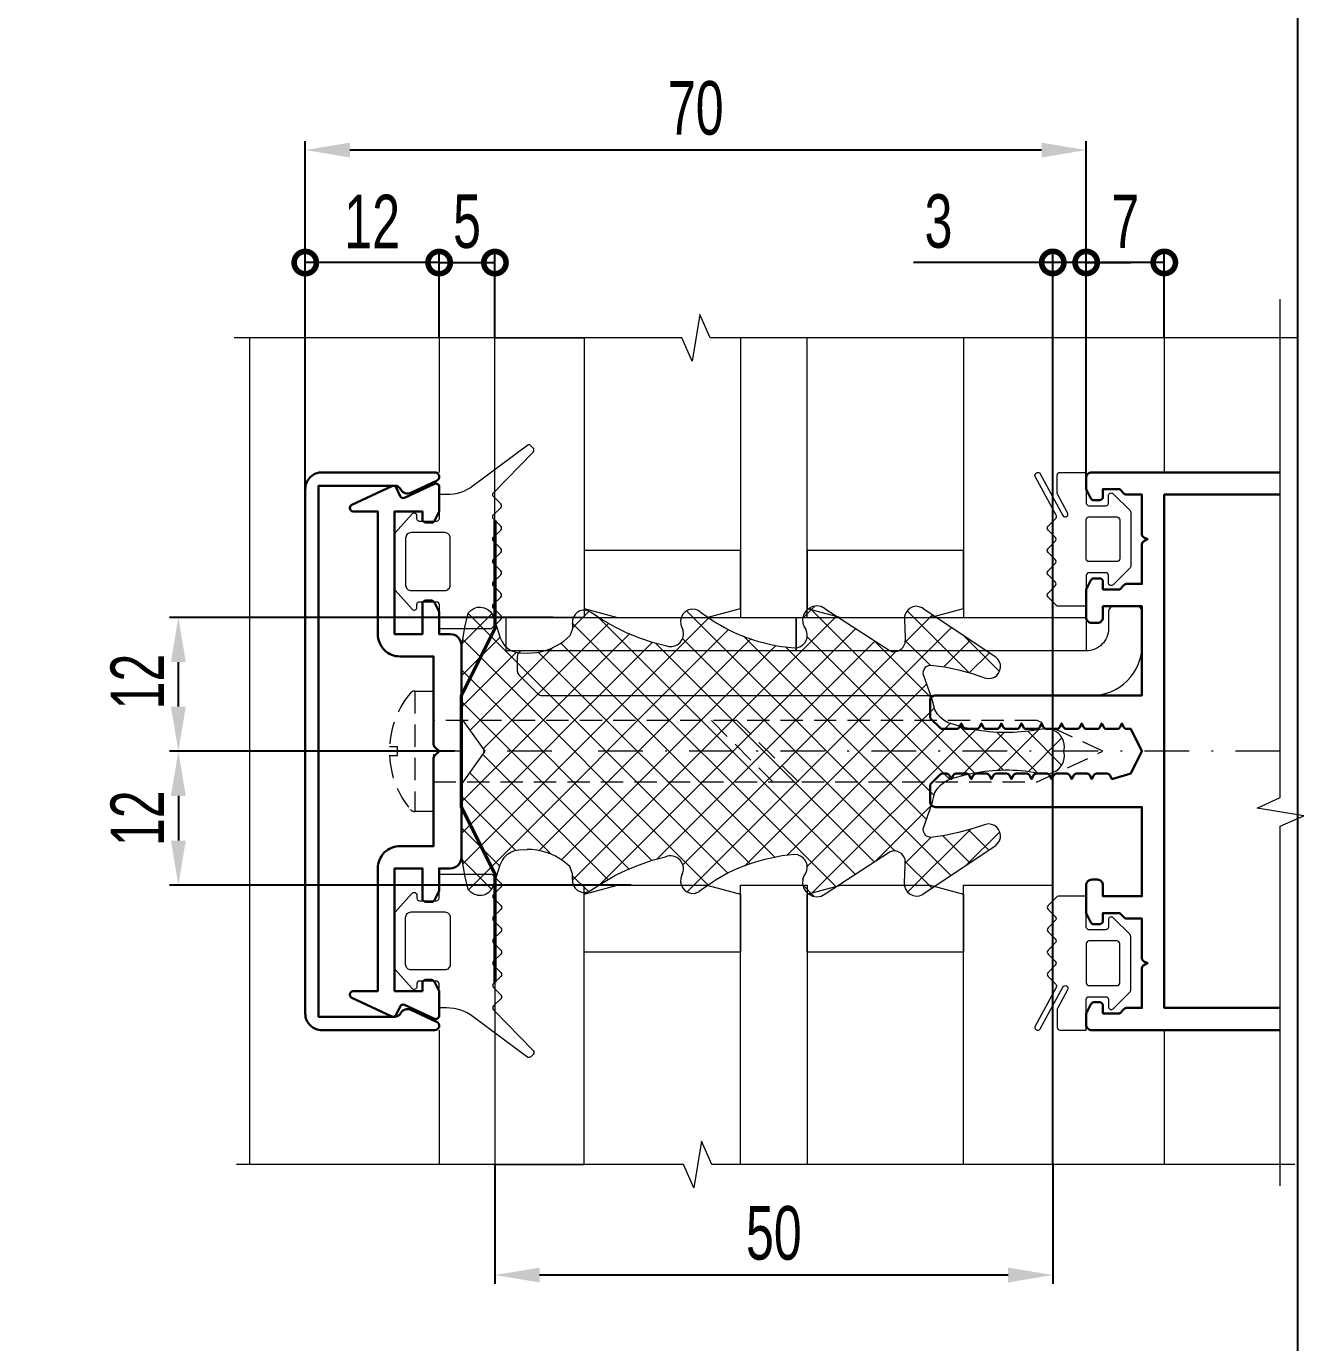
# Model space of a CAD drawing. Extents: x -37 to 8820, y -336 to 478.
# Drawn here: x 3688.8 to 3760.3, y 133.8 to 207.6 of the extents above; entities that cross this region are included whole.
import ezdxf

# ---------------------------------------------------------------- set-up
doc = ezdxf.new("R2010")
doc.units = 0
doc.header["$LTSCALE"] = 5
doc.linetypes.add('DASHDOT', pattern=[1, 0.5, -0.25, 0, -0.25])
doc.linetypes.add('HIDDEN', pattern=[0.375, 0.25, -0.125])
doc.layers.get('0').update_dxf_attribs({"linetype": 'CONTINUOUS', "lineweight": 30})
doc.layers.get('DEFPOINTS').update_dxf_attribs({"linetype": 'CONTINUOUS'})
for name, color, linetype, lineweight in [('1', 6, 'DASHDOT', 13), ('2', 3, 'HIDDEN', 13), ('Dimentions', 5, 'CONTINUOUS', 15), ('Glass', 5, 'CONTINUOUS', 20), ('Ал подклад', 7, 'CONTINUOUS', 20), ('Герлен', 7, 'CONTINUOUS', 60), ('Зигзаг', 1, 'CONTINUOUS', 15), ('Конструкции', 252, 'CONTINUOUS', 20), ('Подкладки', 1, 'CONTINUOUS', 20), ('Уплотнители', 1, 'CONTINUOUS', 20), ('Штриховка', 1, 'CONTINUOUS', 5)]:
    doc.layers.add(name, color=color, linetype=linetype, lineweight=lineweight)
doc.layers.add('Скрытые', color=14, linetype='CONTINUOUS', plot=False)
doc.styles.add('3', font='RUSS.SHX', dxfattribs={"width": 0.7, "height": 3})
doc.dimstyles.new('MX1_6', dxfattribs={"dimtxt": 3, "dimasz": 2.5, "dimexe": 0.5, "dimexo": 0, "dimgap": 0.8, "dimtad": 1, "dimlfac": 1.6, "dimdsep": 46, "dimtxsty": '3', "dimcen": 0, "dimclrd": 256, "dimclre": 256, "dimclrt": 256, "dimaunit": 1, "dimadec": 0, "dimazin": 0, "dimtfac": 1, "dimtmove": 0, "dimatfit": 1, "dimfxl": 1, "dimtvp": 1, "dimtolj": 1, "dimtzin": 0, "dimarcsym": 0})

# ---------------------------------------------------------------- blocks, each defined once
blk = doc.blocks.new('*D1417')
at = {"layer": 'DEFPOINTS', "color": 0, "linetype": 'Continuous', "transparency": 16777216}
for p in [(3697.289, 174.452), (3718.279, 174.452), (3712.758, 166.952)]:
    blk.add_point(p, dxfattribs=at)
at = {"layer": 'Dimentions', "linetype": 'Continuous', "lineweight": -2, "transparency": 16777216}
for p, q in [((3718.279, 174.452), (3696.789, 174.452)), ((3697.289, 169.452), (3697.289, 171.952)), ((3712.758, 166.952), (3696.789, 166.952))]:
    blk.add_line(p, q, dxfattribs=at)
at = {"layer": 'Dimentions', "linetype": 'Continuous', "transparency": 16777216}
for points in [[(3696.873, 171.952), (3697.706, 171.952), (3697.289, 174.452)], [(3696.873, 169.452), (3697.706, 169.452), (3697.289, 166.952)]]:
    blk.add_solid(points, dxfattribs=at)
at = {"layer": 'Dimentions', "linetype": 'Continuous', "transparency": 16777216, "insert": (3694.989, 170.858), "char_height": 3, "attachment_point": 5, "rotation": 90, "style": '3'}
blk.add_mtext('\\A1;12', dxfattribs=at)
blk = doc.blocks.new('*D1418')
at = {"layer": 'DEFPOINTS', "color": 0, "linetype": 'Continuous', "transparency": 16777216}
for p in [(3712.758, 166.952), (3697.289, 159.452), (3722.654, 159.452)]:
    blk.add_point(p, dxfattribs=at)
at = {"layer": 'Dimentions', "linetype": 'Continuous', "lineweight": -2, "transparency": 16777216}
for p, q in [((3712.758, 166.952), (3696.789, 166.952)), ((3697.289, 164.452), (3697.289, 161.952)), ((3722.654, 159.452), (3696.789, 159.452))]:
    blk.add_line(p, q, dxfattribs=at)
at = {"layer": 'Dimentions', "linetype": 'Continuous', "transparency": 16777216}
for points in [[(3696.873, 164.452), (3697.706, 164.452), (3697.289, 166.952)], [(3696.873, 161.952), (3697.706, 161.952), (3697.289, 159.452)]]:
    blk.add_solid(points, dxfattribs=at)
at = {"layer": 'Dimentions', "linetype": 'Continuous', "transparency": 16777216, "insert": (3694.989, 163.202), "char_height": 3, "attachment_point": 5, "rotation": 90, "style": '3'}
blk.add_mtext('\\A1;12', dxfattribs=at)
blk = doc.blocks.new('_DotSmall')
at = {"color": 0, "linetype": 'ByBlock', "const_width": 0.5}
blk.add_lwpolyline([(-0.0625, 0, 1), (0.0625, 0, 1)], format="xyb", close=True, dxfattribs=at)
blk = doc.blocks.new('*D1424')
at = {"layer": 'DEFPOINTS', "color": 0, "linetype": 'Continuous', "transparency": 16777216}
for p in [(3715.024, 194.326), (3711.899, 190.107), (3715.024, 190.107)]:
    blk.add_point(p, dxfattribs=at)
at = {"layer": 'Dimentions', "linetype": 'Continuous', "lineweight": -2, "transparency": 16777216}
for p, q in [((3711.899, 190.107), (3711.899, 194.826)), ((3715.024, 190.107), (3715.024, 194.826)), ((3711.899, 194.326), (3715.024, 194.326))]:
    blk.add_line(p, q, dxfattribs=at)
at = {"layer": 'Dimentions', "linetype": 'Continuous', "lineweight": -2, "transparency": 16777216, "xscale": 2.5, "yscale": 2.5, "zscale": 2.5, "rotation": 180}
blk.add_blockref('_DotSmall', (3711.899, 194.326), dxfattribs=at)
at = {"layer": 'Dimentions', "linetype": 'Continuous', "lineweight": -2, "transparency": 16777216, "xscale": 2.5, "yscale": 2.5, "zscale": 2.5}
blk.add_blockref('_DotSmall', (3715.024, 194.326), dxfattribs=at)
at = {"layer": 'Dimentions', "linetype": 'Continuous', "transparency": 16777216, "insert": (3713.461, 196.626), "char_height": 3, "attachment_point": 5, "style": '3'}
blk.add_mtext('\\A1;5', dxfattribs=at)
blk = doc.blocks.new('*D1425')
at = {"layer": 'DEFPOINTS', "color": 0, "linetype": 'Continuous', "transparency": 16777216}
for p in [(3715.024, 143.797), (3746.274, 143.797), (3715.024, 137.611)]:
    blk.add_point(p, dxfattribs=at)
at = {"layer": 'Dimentions', "linetype": 'Continuous', "lineweight": -2, "transparency": 16777216}
for p, q in [((3715.024, 143.797), (3715.024, 137.111)), ((3746.274, 143.797), (3746.274, 137.111)), ((3743.774, 137.611), (3717.524, 137.611))]:
    blk.add_line(p, q, dxfattribs=at)
at = {"layer": 'Dimentions', "linetype": 'Continuous', "transparency": 16777216}
for points in [[(3717.524, 138.028), (3717.524, 137.195), (3715.024, 137.611)], [(3743.774, 138.028), (3743.774, 137.195), (3746.274, 137.611)]]:
    blk.add_solid(points, dxfattribs=at)
at = {"layer": 'Dimentions', "linetype": 'Continuous', "transparency": 16777216, "insert": (3730.649, 139.954), "char_height": 3, "attachment_point": 5, "style": '3'}
blk.add_mtext('\\A1;50', dxfattribs=at)
blk = doc.blocks.new('*D1426')
at = {"layer": 'DEFPOINTS', "color": 0, "linetype": 'Continuous', "transparency": 16777216}
for p in [(3746.274, 194.335), (3748.149, 182.264), (3746.274, 143.797)]:
    blk.add_point(p, dxfattribs=at)
at = {"layer": 'Dimentions', "linetype": 'Continuous', "lineweight": -2, "transparency": 16777216}
for p, q in [((3746.274, 143.797), (3746.274, 194.835)), ((3748.149, 182.264), (3748.149, 194.835)), ((3746.274, 194.335), (3738.474, 194.335)), ((3748.149, 194.335), (3746.274, 194.335)), ((3748.149, 194.335), (3750.649, 194.335))]:
    blk.add_line(p, q, dxfattribs=at)
at = {"layer": 'Dimentions', "linetype": 'Continuous', "lineweight": -2, "transparency": 16777216, "xscale": 2.5, "yscale": 2.5, "zscale": 2.5}
blk.add_blockref('_DotSmall', (3746.274, 194.335), dxfattribs=at)
at = {"layer": 'Dimentions', "linetype": 'Continuous', "lineweight": -2, "transparency": 16777216, "xscale": 2.5, "yscale": 2.5, "zscale": 2.5, "rotation": 180}
blk.add_blockref('_DotSmall', (3748.149, 194.335), dxfattribs=at)
at = {"layer": 'Dimentions', "linetype": 'Continuous', "transparency": 16777216, "insert": (3739.874, 196.635), "char_height": 3, "attachment_point": 5, "style": '3'}
blk.add_mtext('\\A1;3', dxfattribs=at)
blk = doc.blocks.new('*D1427')
at = {"layer": 'DEFPOINTS', "color": 0, "linetype": 'Continuous', "transparency": 16777216}
for p in [(3704.399, 200.63), (3748.149, 190.107), (3704.399, 179.888)]:
    blk.add_point(p, dxfattribs=at)
at = {"layer": 'Dimentions', "linetype": 'Continuous', "lineweight": -2, "transparency": 16777216}
for p, q in [((3704.399, 179.888), (3704.399, 201.13)), ((3745.649, 200.63), (3706.899, 200.63)), ((3748.149, 190.107), (3748.149, 201.13))]:
    blk.add_line(p, q, dxfattribs=at)
at = {"layer": 'Dimentions', "linetype": 'Continuous', "transparency": 16777216}
for points in [[(3706.899, 201.047), (3706.899, 200.214), (3704.399, 200.63)], [(3745.649, 201.047), (3745.649, 200.214), (3748.149, 200.63)]]:
    blk.add_solid(points, dxfattribs=at)
at = {"layer": 'Dimentions', "linetype": 'Continuous', "transparency": 16777216, "insert": (3726.274, 202.973), "char_height": 3, "attachment_point": 5, "style": '3'}
blk.add_mtext('\\A1;70', dxfattribs=at)
blk = doc.blocks.new('*D1428')
at = {"layer": 'DEFPOINTS', "color": 0, "linetype": 'Continuous', "transparency": 16777216}
for p in [(3704.399, 194.326), (3711.899, 190.107), (3704.399, 179.888)]:
    blk.add_point(p, dxfattribs=at)
at = {"layer": 'Dimentions', "linetype": 'Continuous', "lineweight": -2, "transparency": 16777216}
for p, q in [((3704.399, 179.888), (3704.399, 194.826)), ((3711.899, 190.107), (3711.899, 194.826)), ((3711.899, 194.326), (3704.399, 194.326))]:
    blk.add_line(p, q, dxfattribs=at)
at = {"layer": 'Dimentions', "linetype": 'Continuous', "lineweight": -2, "transparency": 16777216, "xscale": 2.5, "yscale": 2.5, "zscale": 2.5, "rotation": 180}
blk.add_blockref('_DotSmall', (3704.399, 194.326), dxfattribs=at)
at = {"layer": 'Dimentions', "linetype": 'Continuous', "lineweight": -2, "transparency": 16777216, "xscale": 2.5, "yscale": 2.5, "zscale": 2.5}
blk.add_blockref('_DotSmall', (3711.899, 194.326), dxfattribs=at)
at = {"layer": 'Dimentions', "linetype": 'Continuous', "transparency": 16777216, "insert": (3708.149, 196.626), "char_height": 3, "attachment_point": 5, "style": '3'}
blk.add_mtext('\\A1;12', dxfattribs=at)
blk = doc.blocks.new('*D1429')
at = {"layer": 'DEFPOINTS', "color": 0, "linetype": 'Continuous', "transparency": 16777216}
for p in [(3748.149, 194.335), (3748.149, 190.565), (3752.524, 190.107)]:
    blk.add_point(p, dxfattribs=at)
at = {"layer": 'Dimentions', "linetype": 'Continuous', "lineweight": -2, "transparency": 16777216}
for p, q in [((3748.149, 190.565), (3748.149, 194.835)), ((3752.524, 190.107), (3752.524, 194.835)), ((3752.524, 194.335), (3748.149, 194.335))]:
    blk.add_line(p, q, dxfattribs=at)
at = {"layer": 'Dimentions', "linetype": 'Continuous', "lineweight": -2, "transparency": 16777216, "xscale": 2.5, "yscale": 2.5, "zscale": 2.5, "rotation": 180}
blk.add_blockref('_DotSmall', (3748.149, 194.335), dxfattribs=at)
at = {"layer": 'Dimentions', "linetype": 'Continuous', "lineweight": -2, "transparency": 16777216, "xscale": 2.5, "yscale": 2.5, "zscale": 2.5}
blk.add_blockref('_DotSmall', (3752.524, 194.335), dxfattribs=at)
at = {"layer": 'Dimentions', "linetype": 'Continuous', "transparency": 16777216, "insert": (3750.336, 196.635), "char_height": 3, "attachment_point": 5, "style": '3'}
blk.add_mtext('\\A1;7', dxfattribs=at)
blk = doc.blocks.new('8')
at = {"layer": 'Уплотнители'}
for points in [[(4.564, -0.453), (4.374, -0.399), (4.197, -0.29), (4.061, -0.14), (3.871, 0.649), (3.735, 1.451), (3.68, 2.268), (3.68, 5.737), (5, 7.6), (3.68, 9.464), (3.68, 12.933), (3.735, 13.749), (3.871, 14.552), (4.061, 15.341), (4.197, 15.49), (4.374, 15.599), (4.564, 15.667), (4.768, 15.667), (4.959, 15.626), (5.149, 15.545), (5.299, 15.409), (5.421, 15.245), (5.653, 14.606), (5.857, 13.953), (5.952, 13.735), (6.088, 13.531), (6.251, 13.368), (6.455, 13.246), (6.673, 13.164), (6.904, 13.123), (7.353, 13.096)], [(24.058, 15.585), (27.69, 13.218), (27.853, 13.178)], [(33.73, 12.756), (33.621, 12.878), (29.663, 15.504)], [(5.421, 15.245), (5.421, 15.232)], [(9.91, 14.756), (9.91, 14.769), (9.91, 14.688), (9.897, 14.47), (9.829, 14.252), (9.747, 14.062), (9.407, 13.776)], [(10.822, 15.449), (10.972, 15.368), (11.611, 14.946), (12.264, 14.565), (12.944, 14.239), (13.651, 13.953), (14.372, 13.708), (15.107, 13.518), (15.297, 13.463)], [(16.998, 15.463), (17.134, 15.354), (17.719, 14.946)], [(22.806, 14.769), (22.874, 14.579), (22.97, 14.429)], [(28.506, 15.164), (28.493, 14.973), (28.533, 13.953), (28.547, 13.79)], [(28.493, 14.973), (28.493, 14.96)], [(9.91, 14.688), (9.91, 14.674)], [(15.964, 14.701), (16.032, 14.538), (16.1, 14.347)], [(5.857, 13.953), (5.857, 13.939)], [(21.637, 13.463), (22.344, 13.395), (22.521, 13.409)], [(28.533, 13.953), (28.533, 13.939)], [(27.69, 13.218), (27.69, 13.205)], [(37.457, 7.369), (37.43, 7.6), (37.457, 7.831)], [(37.43, 7.6), (37.43, 7.587)], [(30.207, 5.288), (30.207, 5.274)], [(29.894, 4.267), (29.894, 4.254)], [(3.68, 3.084), (3.68, 3.07)], [(29.554, 3.261), (29.554, 3.247)], [(29.663, -0.303), (33.621, 2.322), (33.73, 2.445)], [(5.421, -0.045), (5.653, 0.594), (5.857, 1.247), (5.952, 1.465), (6.088, 1.669), (6.251, 1.832), (6.455, 1.955), (6.673, 2.036), (6.904, 2.077), (7.353, 2.104)], [(10.822, -0.249), (10.972, -0.154), (11.611, 0.254), (12.264, 0.635), (12.944, 0.962), (13.651, 1.247), (14.372, 1.492), (15.107, 1.683)], [(22.521, 1.792), (22.344, 1.819), (21.637, 1.737)], [(24.058, -0.385), (27.69, 1.982), (27.853, 2.023)], [(9.91, 0.418), (9.91, 0.431), (9.91, 0.513), (9.897, 0.73), (9.829, 0.948), (9.747, 1.139), (9.407, 1.424)], [(22.806, 0.431), (22.874, 0.622), (22.97, 0.771)], [(28.506, 0.037), (28.493, 0.227), (28.533, 1.247), (28.547, 1.424)], [(28.533, 1.247), (28.533, 1.234)], [(9.91, 0.513), (9.91, 0.499)], [(16.032, 0.662), (16.032, 0.676), (15.964, 0.499)], [(17.719, 0.254), (17.134, -0.154), (16.998, -0.263)], [(28.493, 0.227), (28.493, 0.214)]]:
    blk.add_lwpolyline(points, dxfattribs=at)
for points in [[(36.668, 8.838), (36.437, 8.865), (36.206, 8.838), (35.485, 8.729, -0.091156), (31.894, 8.92), (31.2, 9.11), (30.955, 9.192), (30.724, 9.328), (30.52, 9.491), (30.343, 9.682), (30.207, 9.913), (30.071, 10.43), (29.894, 10.933), (29.554, 11.94), (29.567, 12.089), (29.622, 12.225), (29.703, 12.334), (29.839, 12.402), (29.975, 12.429), (30.751, 12.321), (31.526, 12.157), (32.288, 11.953), (33.036, 11.695), (33.199, 11.668), (33.376, 11.695)], [(33.376, 3.506), (33.199, 3.533), (33.036, 3.506), (32.288, 3.247), (31.526, 3.043), (30.751, 2.88), (29.975, 2.771), (29.839, 2.798), (29.703, 2.866), (29.622, 2.989), (29.567, 3.111), (29.554, 3.261), (29.894, 4.267), (30.071, 4.771), (30.207, 5.288), (30.343, 5.519), (30.52, 5.709), (30.724, 5.873), (30.955, 6.009), (31.2, 6.09), (31.894, 6.281, -0.091156), (35.485, 6.471), (36.206, 6.362), (36.437, 6.335), (36.668, 6.362)]]:
    blk.add_lwpolyline(points, format="xyb", dxfattribs=at)
blk.add_arc((15.392, 1.016), 0.725, 331.99667, 113.16431, dxfattribs=at)
for points in [[(10.822, 15.449), (10.369, 15.667), (9.833, 15.267), (9.91, 14.769)], [(16.998, 15.463), (16.427, 15.767), (15.857, 15.321), (15.964, 14.701)], [(24.058, 15.585), (23.459, 16.04), (22.64, 15.46), (22.806, 14.769)], [(29.663, 15.504), (29.248, 15.908), (28.628, 15.716), (28.506, 15.164)], [(17.719, 14.946), (18.983, 14.136), (20.16, 13.714), (21.637, 13.463)], [(15.297, 13.463), (15.764, 13.391), (16.248, 13.874), (16.1, 14.347)], [(22.521, 13.409), (22.967, 13.534), (23.185, 14.019), (22.97, 14.429)], [(7.353, 13.096), (8.067, 13.091), (8.843, 13.335), (9.407, 13.776)], [(27.853, 13.178), (28.197, 13.147), (28.548, 13.438), (28.547, 13.79)], [(33.376, 11.695), (33.831, 11.794), (34.061, 12.406), (33.73, 12.756)], [(37.457, 7.831), (37.473, 8.291), (37.108, 8.76), (36.668, 8.838)], [(36.668, 6.362), (37.144, 6.495), (37.453, 6.867), (37.457, 7.369)], [(33.73, 2.445), (34.061, 2.795), (33.831, 3.407), (33.376, 3.506)], [(9.407, 1.424), (8.843, 1.865), (8.067, 2.11), (7.353, 2.104)], [(21.637, 1.737), (20.247, 1.506), (18.893, 1.044), (17.719, 0.254)], [(22.97, 0.771), (23.178, 1.188), (22.985, 1.656), (22.521, 1.792)], [(28.547, 1.424), (28.539, 1.77), (28.192, 2.053), (27.853, 2.023)], [(9.91, 0.431), (9.838, -0.072), (10.367, -0.465), (10.822, -0.249)], [(15.964, 0.499), (15.857, -0.121), (16.427, -0.566), (16.998, -0.263)], [(22.806, 0.431), (22.64, -0.26), (23.459, -0.84), (24.058, -0.385)], [(28.506, 0.037), (28.599, -0.505), (29.286, -0.692), (29.663, -0.303)], [(4.564, -0.453), (4.927, -0.512), (5.235, -0.363), (5.421, -0.045)]]:
    blk.add_open_spline(points, degree=3, dxfattribs=at)

msp = doc.modelspace()

# ---------------------------------------------------------------- hatches: boundary and pattern name
at = {"layer": 'Штриховка', "lineweight": 5}
h = msp.add_hatch(dxfattribs=at)
h.set_pattern_fill('NET', color=256, scale=10, angle=45, style=0)
h.set_pattern_definition([(45, (-3381.6212, 2335.9753), (-0.88388348, 0.88388348), []), (135, (-3381.6212, 2335.9753), (-0.88388348, -0.88388348), [])])
h.paths.add_polyline_path([(3716.2638, 172.494), (3716.1414, 172.5157), (3715.9237, 172.5973), (3715.7197, 172.7197), (3715.5564, 172.8829), (3715.4204, 173.087), (3715.3252, 173.3047), (3715.1211, 173.9576), (3714.8899, 174.597), (3714.7674, 174.7602), (3714.6178, 174.8962), (3714.4274, 174.9779), (3714.2369, 175.0187), (3714.0329, 175.0187), (3713.8424, 174.9507), (3713.6656, 174.8418), (3713.5295, 174.6922), (3713.3391, 173.9032), (3713.2031, 173.1006), (3713.1486, 172.2844), (3713.1486, 168.8155), (3714.4682, 166.9519), (3716.2638, 166.9519)])
edge = h.paths.add_edge_path()
edge.add_line((3722.4125, 173.5903), (3721.7324, 173.9168))
edge.add_line((3721.7324, 173.9168), (3721.0794, 174.2977))
edge.add_line((3721.0794, 174.2977), (3720.4401, 174.7194))
edge.add_line((3720.4401, 174.7194), (3720.2904, 174.801))
edge.add_spline(control_points=[(3720.2904, 174.801), (3719.8377, 175.0191), (3719.3019, 174.619), (3719.379, 174.1209)], knot_values=[0, 0, 0, 0, 1, 1, 1, 1], degree=3, periodic=0)
edge.add_line((3719.379, 174.1209), (3719.379, 174.1073))
edge.add_line((3719.379, 174.1073), (3719.379, 174.0392))
edge.add_line((3719.379, 174.0392), (3719.3654, 173.8216))
edge.add_line((3719.3654, 173.8216), (3719.2974, 173.6039))
edge.add_line((3719.2974, 173.6039), (3719.2158, 173.4135))
edge.add_line((3719.2158, 173.4135), (3718.8757, 173.1278))
edge.add_spline(control_points=[(3718.8757, 173.1278), (3718.3116, 172.6868), (3717.5355, 172.4422), (3716.8216, 172.4476)], knot_values=[0, 0, 0, 0, 1, 1, 1, 1], degree=3, periodic=0)
edge.add_line((3716.8216, 172.4476), (3716.3726, 172.4748))
edge.add_line((3716.3726, 172.4748), (3716.2638, 172.494))
edge.add_line((3716.2638, 172.494), (3716.2638, 166.9519))
edge.add_line((3716.2638, 166.9519), (3722.4125, 166.9519))
edge.add_line((3722.4125, 166.9519), (3722.4125, 173.5903))
edge = h.paths.add_edge_path()
edge.add_line((3739.3624, 170.2847), (3739.0223, 171.2913))
edge.add_line((3739.0223, 171.2913), (3739.0359, 171.441))
edge.add_line((3739.0359, 171.441), (3739.0903, 171.577))
edge.add_line((3739.0903, 171.577), (3739.1719, 171.6858))
edge.add_line((3739.1719, 171.6858), (3739.308, 171.7539))
edge.add_line((3739.308, 171.7539), (3739.444, 171.7811))
edge.add_line((3739.444, 171.7811), (3740.2194, 171.6722))
edge.add_line((3740.2194, 171.6722), (3740.9948, 171.509))
edge.add_line((3740.9948, 171.509), (3741.7566, 171.305))
edge.add_line((3741.7566, 171.305), (3742.5047, 171.0465))
edge.add_line((3742.5047, 171.0465), (3742.668, 171.0193))
edge.add_line((3742.668, 171.0193), (3742.8448, 171.0465))
edge.add_spline(control_points=[(3742.8448, 171.0465), (3743.2996, 171.1456), (3743.5291, 171.7575), (3743.1985, 172.1076)], knot_values=[0, 0, 0, 0, 1, 1, 1, 1], degree=3, periodic=0)
edge.add_line((3743.1985, 172.1076), (3743.0897, 172.23))
edge.add_line((3743.0897, 172.23), (3739.1311, 174.8554))
edge.add_spline(control_points=[(3739.1311, 174.8554), (3738.7162, 175.2592), (3738.0961, 175.0676), (3737.9748, 174.5154)], knot_values=[0, 0, 0, 0, 1, 1, 1, 1], degree=3, periodic=0)
edge.add_line((3737.9748, 174.5154), (3737.9612, 174.3249))
edge.add_line((3737.9612, 174.3249), (3738.002, 173.3047))
edge.add_line((3738.002, 173.3047), (3738.0156, 173.1414))
edge.add_spline(control_points=[(3738.0156, 173.1414), (3738.017, 172.7893), (3737.6653, 172.4991), (3737.3219, 172.5293)], knot_values=[0, 0, 0, 0, 1, 1, 1, 1], degree=3, periodic=0)
edge.add_line((3737.3417, 172.5243), (3737.1586, 172.5701))
edge.add_line((3737.1586, 172.5701), (3733.5265, 174.9371))
edge.add_spline(control_points=[(3733.5265, 174.9371), (3732.9275, 175.3916), (3732.1088, 174.8119), (3732.275, 174.1209)], knot_values=[0, 0, 0, 0, 1, 1, 1, 1], degree=3, periodic=0)
edge.add_line((3732.275, 174.1209), (3732.343, 173.9304))
edge.add_line((3732.343, 173.9304), (3732.4382, 173.7808))
edge.add_spline(control_points=[(3732.4382, 173.7808), (3732.6534, 173.3704), (3732.4357, 172.8857), (3731.9893, 172.7605)], knot_values=[0, 0, 0, 0, 1, 1, 1, 1], degree=3, periodic=0)
edge.add_line((3731.9893, 172.7605), (3731.8125, 172.7469))
edge.add_line((3731.8125, 172.7469), (3731.1051, 172.8149))
edge.add_spline(control_points=[(3731.1051, 172.8149), (3729.6289, 173.0657), (3728.4515, 173.4872), (3727.1873, 174.2977)], knot_values=[0, 0, 0, 0, 1, 1, 1, 1], degree=3, periodic=0)
edge.add_line((3727.1873, 174.2977), (3726.6024, 174.7058))
edge.add_line((3726.6024, 174.7058), (3726.4664, 174.8146))
edge.add_spline(control_points=[(3726.4664, 174.8146), (3725.8952, 175.1184), (3725.3257, 174.6727), (3725.4325, 174.0528)], knot_values=[0, 0, 0, 0, 1, 1, 1, 1], degree=3, periodic=0)
edge.add_line((3725.4325, 174.0528), (3725.5005, 173.8896))
edge.add_line((3725.5005, 173.8896), (3725.5685, 173.6991))
edge.add_spline(control_points=[(3725.5685, 173.6991), (3725.7166, 173.226), (3725.233, 172.7426), (3724.7659, 172.8149)], knot_values=[0, 0, 0, 0, 1, 1, 1, 1], degree=3, periodic=0)
edge.add_line((3724.7804, 172.8108), (3724.5755, 172.8693))
edge.add_line((3724.5755, 172.8693), (3723.8409, 173.0598))
edge.add_line((3723.8409, 173.0598), (3723.1199, 173.3047))
edge.add_line((3723.1199, 173.3047), (3722.4125, 173.5903))
edge.add_line((3722.4125, 173.5903), (3722.4125, 160.3134))
edge.add_line((3722.4125, 160.3134), (3723.1199, 160.5991))
edge.add_line((3723.1199, 160.5991), (3723.8409, 160.8439))
edge.add_line((3723.8409, 160.8439), (3724.5755, 161.0344))
edge.add_arc((3724.8606, 160.368), 0.7248, -28.003331, 113.164313, ccw=False)
edge.add_line((3725.5005, 160.0277), (3725.4325, 159.8509))
edge.add_spline(control_points=[(3725.4325, 159.8509), (3725.3257, 159.231), (3725.8952, 158.7853), (3726.4664, 159.0891)], knot_values=[0, 0, 0, 0, 1, 1, 1, 1], degree=3, periodic=0)
edge.add_line((3726.4664, 159.0891), (3726.6024, 159.1979))
edge.add_line((3726.6024, 159.1979), (3727.1873, 159.606))
edge.add_spline(control_points=[(3727.1873, 159.606), (3728.3618, 160.3959), (3729.716, 160.8573), (3731.1051, 161.0888)], knot_values=[0, 0, 0, 0, 1, 1, 1, 1], degree=3, periodic=0)
edge.add_line((3731.1051, 161.0888), (3731.8125, 161.1704))
edge.add_line((3731.8125, 161.1704), (3731.9893, 161.1432))
edge.add_spline(control_points=[(3731.9893, 161.1432), (3732.4537, 161.0074), (3732.6468, 160.5401), (3732.4382, 160.123)], knot_values=[0, 0, 0, 0, 1, 1, 1, 1], degree=3, periodic=0)
edge.add_line((3732.4382, 160.123), (3732.343, 159.9733))
edge.add_line((3732.343, 159.9733), (3732.275, 159.7829))
edge.add_spline(control_points=[(3732.275, 159.7829), (3732.1088, 159.0918), (3732.9275, 158.5121), (3733.5265, 158.9667)], knot_values=[0, 0, 0, 0, 1, 1, 1, 1], degree=3, periodic=0)
edge.add_line((3733.5265, 158.9667), (3737.1586, 161.3337))
edge.add_line((3737.1586, 161.3337), (3737.3219, 161.3745))
edge.add_spline(control_points=[(3737.3219, 161.3745), (3737.661, 161.4042), (3738.0075, 161.1221), (3738.0156, 160.7759)], knot_values=[0, 0, 0, 0, 1, 1, 1, 1], degree=3, periodic=0)
edge.add_line((3738.0156, 160.7759), (3738.002, 160.5991))
edge.add_line((3738.002, 160.5991), (3737.9612, 159.5788))
edge.add_line((3737.9612, 159.5788), (3737.9748, 159.3884))
edge.add_spline(control_points=[(3737.9748, 159.3884), (3738.0678, 158.847), (3738.7543, 158.6599), (3739.1311, 159.0483)], knot_values=[0, 0, 0, 0, 1, 1, 1, 1], degree=3, periodic=0)
edge.add_line((3739.1311, 159.0483), (3743.0897, 161.6738))
edge.add_line((3743.0897, 161.6738), (3743.1985, 161.7962))
edge.add_spline(control_points=[(3743.1985, 161.7962), (3743.5291, 162.1462), (3743.2996, 162.7582), (3742.8448, 162.8573)], knot_values=[0, 0, 0, 0, 1, 1, 1, 1], degree=3, periodic=0)
edge.add_line((3742.8448, 162.8573), (3742.668, 162.8845))
edge.add_line((3742.668, 162.8845), (3742.5047, 162.8573))
edge.add_line((3742.5047, 162.8573), (3741.7566, 162.5988))
edge.add_line((3741.7566, 162.5988), (3740.9948, 162.3947))
edge.add_line((3740.9948, 162.3947), (3740.2194, 162.2315))
edge.add_line((3740.2194, 162.2315), (3739.444, 162.1227))
edge.add_line((3739.444, 162.1227), (3739.308, 162.1499))
edge.add_line((3739.308, 162.1499), (3739.1719, 162.2179))
edge.add_line((3739.1719, 162.2179), (3739.0903, 162.3403))
edge.add_line((3739.0903, 162.3403), (3739.0359, 162.4628))
edge.add_line((3739.0359, 162.4628), (3739.0223, 162.6124))
edge.add_line((3739.0223, 162.6124), (3739.3624, 163.619))
edge.add_line((3739.3624, 163.619), (3739.5392, 164.1224))
edge.add_line((3739.5392, 164.1224), (3739.6752, 164.6393))
edge.add_line((3739.6752, 164.6393), (3739.8113, 164.8706))
edge.add_line((3739.8113, 164.8706), (3739.9881, 165.061))
edge.add_line((3739.9881, 165.061), (3740.1922, 165.2242))
edge.add_line((3740.1922, 165.2242), (3740.4234, 165.3603))
edge.add_line((3740.4234, 165.3603), (3740.6683, 165.4419))
edge.add_line((3740.6683, 165.4419), (3741.3621, 165.6323))
edge.add_arc((3743.6757, 155.9601), 9.9451, 82.618691, 103.452448, ccw=False)
edge.add_line((3744.9534, 165.8228), (3745.6743, 165.714))
edge.add_line((3745.6743, 165.714), (3745.9056, 165.6868))
edge.add_line((3745.9056, 165.6868), (3746.1369, 165.714))
edge.add_spline(control_points=[(3746.1369, 165.714), (3746.6121, 165.8464), (3746.9213, 166.2191), (3746.9258, 166.7206)], knot_values=[0, 0, 0, 0, 1, 1, 1, 1], degree=3, periodic=0)
edge.add_line((3746.9258, 166.7206), (3746.8986, 166.9519))
edge.add_line((3746.8986, 166.9519), (3746.9258, 167.1831))
edge.add_spline(control_points=[(3746.9258, 167.1831), (3746.9417, 167.6422), (3746.5769, 168.1113), (3746.1369, 168.1898)], knot_values=[0, 0, 0, 0, 1, 1, 1, 1], degree=3, periodic=0)
edge.add_line((3746.1369, 168.1898), (3745.9056, 168.217))
edge.add_line((3745.9056, 168.217), (3745.6743, 168.1898))
edge.add_line((3745.6743, 168.1898), (3744.9534, 168.081))
edge.add_arc((3743.6757, 177.9437), 9.9451, 256.547552, 277.381309, ccw=False)
edge.add_line((3741.3621, 168.2714), (3740.6683, 168.4618))
edge.add_line((3740.6683, 168.4618), (3740.4234, 168.5435))
edge.add_line((3740.4234, 168.5435), (3740.1922, 168.6795))
edge.add_line((3740.1922, 168.6795), (3739.9881, 168.8427))
edge.add_line((3739.9881, 168.8427), (3739.8113, 169.0332))
edge.add_line((3739.8113, 169.0332), (3739.6752, 169.2644))
edge.add_line((3739.6752, 169.2644), (3739.5392, 169.7814))
edge.add_line((3739.5392, 169.7814), (3739.3624, 170.2847))
edge = h.paths.add_edge_path()
edge.add_line((3722.4125, 166.9519), (3716.2638, 166.9519))
edge.add_line((3716.2638, 166.9519), (3716.2638, 161.4097))
edge.add_line((3716.2638, 161.4097), (3716.3726, 161.4289))
edge.add_line((3716.3726, 161.4289), (3716.8216, 161.4561))
edge.add_spline(control_points=[(3716.8216, 161.4561), (3717.5355, 161.4615), (3718.3118, 161.2169), (3718.8757, 160.7759)], knot_values=[0, 0, 0, 0, 1, 1, 1, 1], degree=3, periodic=0)
edge.add_line((3718.8757, 160.7759), (3719.2158, 160.4903))
edge.add_line((3719.2158, 160.4903), (3719.2974, 160.2998))
edge.add_line((3719.2974, 160.2998), (3719.3654, 160.0822))
edge.add_line((3719.3654, 160.0822), (3719.379, 159.8645))
edge.add_line((3719.379, 159.8645), (3719.379, 159.8509))
edge.add_line((3719.379, 159.8509), (3719.379, 159.7829))
edge.add_spline(control_points=[(3719.379, 159.7829), (3719.3062, 159.2793), (3719.8358, 158.8866), (3720.2904, 159.1027)], knot_values=[0, 0, 0, 0, 1, 1, 1, 1], degree=3, periodic=0)
edge.add_line((3720.2904, 159.1027), (3720.4401, 159.1979))
edge.add_line((3720.4401, 159.1979), (3721.0794, 159.606))
edge.add_line((3721.0794, 159.606), (3721.7324, 159.9869))
edge.add_line((3721.7324, 159.9869), (3722.4125, 160.3134))
edge.add_line((3722.4125, 160.3134), (3722.4125, 166.9519))
edge = h.paths.add_edge_path()
edge.add_line((3716.2638, 166.9519), (3714.4682, 166.9519))
edge.add_line((3714.4682, 166.9519), (3713.1486, 165.0882))
edge.add_line((3713.1486, 165.0882), (3713.1486, 165.0746))
edge.add_line((3713.1486, 165.0746), (3713.1486, 161.6193))
edge.add_line((3713.1486, 161.6193), (3713.2031, 160.8031))
edge.add_line((3713.2031, 160.8031), (3713.3391, 160.0005))
edge.add_line((3713.3391, 160.0005), (3713.5295, 159.2115))
edge.add_line((3713.5295, 159.2115), (3713.6656, 159.0619))
edge.add_line((3713.6656, 159.0619), (3713.8424, 158.9531))
edge.add_line((3713.8424, 158.9531), (3714.0329, 158.8987))
edge.add_spline(control_points=[(3714.0329, 158.8987), (3714.3956, 158.8393), (3714.7035, 158.9884), (3714.8899, 159.3068)], knot_values=[0, 0, 0, 0, 1, 1, 1, 1], degree=3, periodic=0)
edge.add_line((3714.8899, 159.3068), (3715.1211, 159.9461))
edge.add_line((3715.1211, 159.9461), (3715.3252, 160.5991))
edge.add_line((3715.3252, 160.5991), (3715.4204, 160.8167))
edge.add_line((3715.4204, 160.8167), (3715.5564, 161.0208))
edge.add_line((3715.5564, 161.0208), (3715.7197, 161.184))
edge.add_line((3715.7197, 161.184), (3715.9237, 161.3065))
edge.add_line((3715.9237, 161.3065), (3716.1414, 161.3881))
edge.add_line((3716.1414, 161.3881), (3716.2638, 161.4097))
edge.add_line((3716.2638, 161.4097), (3716.2638, 166.9519))

# ---------------------------------------------------------------- linework, layer by layer
for points in [[(3704.3986, 152.2644), (3704.3986, 181.6394, -0.4142136), (3705.3361, 182.5769), (3711.6486, 182.5769, -0.8025849), (3711.7543, 182.1003), (3710.3176, 181.4304, -0.4015594), (3709.7446, 181.6249, 0.2797393), (3709.4119, 181.8269), (3705.1486, 181.8269), (3705.1486, 152.0769), (3709.4119, 152.0769, 0.2797393), (3709.7446, 152.2788, -0.4015594), (3710.3176, 152.4734), (3711.7543, 151.8034, -0.8025849), (3711.6486, 151.3269), (3705.3361, 151.3269, -0.4142136)], [(3709.2447, 181.8093, -0.4142136), (3709.4939, 181.7186), (3709.7139, 181.2468, 0.4142136), (3709.9631, 181.1561), (3711.6319, 181.9343, -0.5486188), (3711.8986, 181.7644), (3711.8986, 180.4336, -0.1164338), (3711.8788, 180.3498), (3711.638, 179.868, -0.284079), (3711.4703, 179.7644), (3711.1486, 179.7644, -0.4142136), (3710.9611, 179.9519), (3710.9611, 180.3894), (3709.3986, 180.3894), (3709.3986, 173.5144), (3710.9611, 173.5144), (3710.9611, 175.2019, -0.4142136), (3711.1486, 175.3894), (3711.4703, 175.3894, -0.284079), (3711.638, 175.2857), (3711.8788, 174.804, -0.1164338), (3711.8986, 174.7201), (3711.8986, 173.5144), (3712.5236, 173.5144, -0.4142136), (3713.1486, 172.8894), (3713.1486, 161.0144, -0.4142136), (3712.5236, 160.3894), (3711.8986, 160.3894), (3711.8986, 159.1836, -0.1164338), (3711.8788, 159.0998), (3711.638, 158.618, -0.284079), (3711.4703, 158.5144), (3711.1486, 158.5144, -0.4142136), (3710.9611, 158.7019), (3710.9611, 160.3894), (3709.3986, 160.3894), (3709.3986, 153.5144), (3710.9611, 153.5144), (3710.9611, 153.9519, -0.4142136), (3711.1486, 154.1394), (3711.4703, 154.1394, -0.284079), (3711.638, 154.0357), (3711.8788, 153.554, -0.1164338), (3711.8986, 153.4701), (3711.8986, 152.1394, -0.5486188), (3711.6319, 151.9694), (3709.9631, 152.7476, 0.4142136), (3709.7139, 152.6569), (3709.4939, 152.1851, -0.4142136), (3709.2447, 152.0944), (3707.0069, 153.1379, -0.2914734), (3706.8986, 153.3079), (3706.8986, 153.3269, -0.4142136), (3707.0861, 153.5144), (3708.4611, 153.5144), (3708.4611, 160.3894, -0.4142136), (3709.7111, 161.6394), (3711.5861, 161.6394), (3711.5861, 166.5617, -0.1989124), (3711.6411, 166.6943), (3711.8986, 166.9519), (3711.6411, 167.2095, -0.1989124), (3711.5861, 167.342), (3711.5861, 172.2644), (3709.7111, 172.2644, -0.4142136), (3708.4611, 173.5144), (3708.4611, 180.3894), (3707.0861, 180.3894, -0.4142136), (3706.8986, 180.5769), (3706.8986, 180.5959, -0.2914734), (3707.0069, 180.7658)]]:
    msp.add_lwpolyline(points, format="xyb", close=True)
msp.add_lwpolyline([(3759.0138, 151.3269), (3748.4611, 151.3269, -0.4142136), (3748.1486, 151.6394), (3748.1486, 152.2201, -0.1164338), (3748.1684, 152.304), (3748.4093, 152.7857, -0.284079), (3748.577, 152.8894), (3748.8986, 152.8894, -0.4142136), (3749.0861, 152.7019), (3749.0861, 152.2644), (3750.0236, 152.2644), (3750.2812, 152.522, -0.1989124), (3750.4138, 152.5769), (3751.2736, 152.5769), (3751.2736, 154.8047, -0.284079), (3751.3773, 154.9724), (3751.5861, 155.0769), (3751.3773, 155.1813, -0.284079), (3751.2736, 155.349), (3751.2736, 157.5769), (3750.4138, 157.5769, -0.1989124), (3750.2812, 157.6318), (3750.0236, 157.8894), (3749.0861, 157.8894), (3749.0861, 157.4519, -0.4142136), (3748.8986, 157.2644), (3748.577, 157.2644, -0.284079), (3748.4093, 157.368), (3748.1684, 157.8498, -0.1164338), (3748.1486, 157.9336), (3748.1486, 159.4519, -0.4142136), (3748.4611, 159.7644), (3748.7736, 159.7644, -0.4142136), (3749.0861, 159.4519), (3749.0861, 158.8269), (3751.2736, 158.8269), (3751.2736, 163.8269), (3739.7111, 163.8269, -0.4142136), (3739.3986, 164.1394), (3739.3986, 164.9992, -0.1989124), (3739.4536, 165.1318), (3739.9687, 165.647, -0.1989124), (3740.1013, 165.7019), (3740.314, 165.7019, -0.284079), (3740.4817, 165.5982), (3740.5861, 165.3894), (3740.6906, 165.5982, -0.284079), (3740.8583, 165.7019), (3741.439, 165.7019, -0.284079), (3741.6067, 165.5982), (3741.7111, 165.3894), (3741.8156, 165.5982, -0.284079), (3741.9833, 165.7019), (3742.564, 165.7019, -0.284079), (3742.7317, 165.5982), (3742.8361, 165.3894), (3742.9406, 165.5982, -0.284079), (3743.1083, 165.7019), (3743.689, 165.7019, -0.284079), (3743.8567, 165.5982), (3743.9611, 165.3894), (3744.0656, 165.5982, -0.284079), (3744.2333, 165.7019), (3744.814, 165.7019, -0.284079), (3744.9817, 165.5982), (3745.0861, 165.3894), (3745.1906, 165.5982, -0.284079), (3745.3583, 165.7019), (3745.939, 165.7019, -0.284079), (3746.1067, 165.5982), (3746.2111, 165.3894), (3746.3156, 165.5982, -0.284079), (3746.4833, 165.7019), (3747.064, 165.7019, -0.284079), (3747.2317, 165.5982), (3747.3361, 165.3894), (3747.4406, 165.5982, -0.284079), (3747.6083, 165.7019), (3748.189, 165.7019, -0.284079), (3748.3567, 165.5982), (3748.4611, 165.3894), (3748.5656, 165.5982, -0.284079), (3748.7333, 165.7019), (3749.314, 165.7019, -0.284079), (3749.4817, 165.5982), (3749.5861, 165.3894), (3750.6486, 165.7019), (3751.2736, 166.9519), (3750.6486, 168.2019), (3750.4208, 168.2019, -0.284079), (3750.2531, 168.3055), (3750.1486, 168.5144), (3750.0442, 168.3055, -0.284079), (3749.8765, 168.2019), (3749.2958, 168.2019, -0.284079), (3749.1281, 168.3055), (3749.0236, 168.5144), (3748.9192, 168.3055, -0.284079), (3748.7515, 168.2019), (3748.1708, 168.2019, -0.284079), (3748.0031, 168.3055), (3747.8986, 168.5144), (3747.7942, 168.3055, -0.284079), (3747.6265, 168.2019), (3747.0458, 168.2019, -0.284079), (3746.8781, 168.3055), (3746.7736, 168.5144), (3746.6692, 168.3055, -0.284079), (3746.5015, 168.2019), (3745.9208, 168.2019, -0.284079), (3745.7531, 168.3055), (3745.6486, 168.5144), (3745.5442, 168.3055, -0.284079), (3745.3765, 168.2019), (3744.7958, 168.2019, -0.284079), (3744.6281, 168.3055), (3744.5236, 168.5144), (3744.4192, 168.3055, -0.284079), (3744.2515, 168.2019), (3743.6708, 168.2019, -0.284079), (3743.5031, 168.3055), (3743.3986, 168.5144), (3743.2942, 168.3055, -0.284079), (3743.1265, 168.2019), (3742.5458, 168.2019, -0.284079), (3742.3781, 168.3055), (3742.2736, 168.5144), (3742.1692, 168.3055, -0.284079), (3742.0015, 168.2019), (3741.4208, 168.2019, -0.284079), (3741.2531, 168.3055), (3741.1486, 168.5144), (3741.0442, 168.3055, -0.284079), (3740.8765, 168.2019), (3740.1013, 168.2019, -0.1989124), (3739.9687, 168.2568), (3739.4536, 168.772, -0.1989124), (3739.3986, 168.9045), (3739.3986, 169.7644, -0.4142136), (3739.7111, 170.0769), (3751.2736, 170.0769), (3751.2736, 175.0769), (3749.0861, 175.0769), (3749.0861, 174.4519, -0.4142136), (3748.7736, 174.1394), (3748.4611, 174.1394, -0.4142136), (3748.1486, 174.4519), (3748.1486, 175.9701, -0.1164338), (3748.1684, 176.054), (3748.4093, 176.5357, -0.284079), (3748.577, 176.6394), (3748.8986, 176.6394, -0.4142136), (3749.0861, 176.4519), (3749.0861, 176.0144), (3750.0236, 176.0144), (3750.2812, 176.272, -0.1989124), (3750.4138, 176.3269), (3751.2736, 176.3269), (3751.2736, 178.5547, -0.284079), (3751.3773, 178.7224), (3751.5861, 178.8269), (3751.3773, 178.9313, -0.284079), (3751.2736, 179.099), (3751.2736, 181.3269), (3750.4138, 181.3269, -0.1989124), (3750.2812, 181.3818), (3750.0236, 181.6394), (3749.0861, 181.6394), (3749.0861, 181.2019, -0.4142136), (3748.8986, 181.0144), (3748.577, 181.0144, -0.284079), (3748.4093, 181.118), (3748.1684, 181.5998, -0.1164338), (3748.1486, 181.6836), (3748.1486, 182.2644, -0.4142136), (3748.4611, 182.5769), (3759.0138, 182.5769)], format="xyb")
msp.add_lwpolyline([(3759.0138, 152.5769), (3752.5236, 152.5769), (3752.5236, 181.3269), (3759.0138, 181.3269)])
at = {"layer": '1'}
msp.add_line((3759.0138, 166.9519), (3705.6486, 166.9519), dxfattribs=at)
at = {"layer": '2'}
msp.add_line((3710.5301, 170.3269), (3710.5301, 163.5769), dxfattribs=at)
msp.add_lwpolyline([(3709.1233, 167.1975, -0.1618489), (3710.289, 170.2132, -0.2238875), (3710.5301, 170.3269), (3711.5861, 170.3269), (3711.5861, 163.5769), (3710.5301, 163.5769, -0.2238875), (3710.289, 163.6905, -0.1618489), (3709.1233, 166.7062), (3709.561, 166.7062), (3709.561, 167.1975)], format="xyb", close=True, dxfattribs=at)
for points in [[(3711.5861, 165.2331), (3745.4003, 165.2331), (3749.0861, 166.9519), (3745.4003, 168.6706), (3711.5861, 168.6706)], [(3727.1521, 168.6706), (3730.5896, 165.2331), (3732.0219, 165.2331), (3728.5844, 168.6706)]]:
    msp.add_lwpolyline(points, close=True, dxfattribs=at)
at = {"layer": 'Glass'}
for points in [[(3720.0236, 190.1071), (3720.0236, 174.4519), (3715.0236, 174.4519), (3715.0236, 190.1071)], [(3728.7736, 190.1071), (3728.7736, 174.4519), (3732.5236, 174.4519), (3732.5236, 190.1071)], [(3741.2736, 190.1072), (3741.2736, 174.4519), (3746.2736, 174.4519), (3746.2736, 190.1072)], [(3728.7736, 174.9543), (3728.7736, 178.2019), (3720.0236, 178.2019), (3720.0236, 174.9543), (3721.8986, 174.4519), (3726.8986, 174.4519)], [(3741.2736, 174.9543), (3741.2736, 178.2019), (3732.5236, 178.2019), (3732.5236, 174.9543), (3734.3986, 174.4519), (3739.3986, 174.4519)], [(3720.0236, 143.7966), (3720.0236, 159.4519), (3715.0236, 159.4519), (3715.0236, 143.7966)], [(3728.7736, 158.9495), (3728.7736, 155.7019), (3720.0236, 155.7019), (3720.0236, 158.9495), (3721.8986, 159.4519), (3726.8986, 159.4519)], [(3728.7736, 143.7966), (3728.7736, 159.4519), (3732.5236, 159.4519), (3732.5236, 143.7966)], [(3741.2736, 158.9495), (3741.2736, 155.7019), (3732.5236, 155.7019), (3732.5236, 158.9495), (3734.3986, 159.4519), (3739.3986, 159.4519)], [(3741.2736, 143.7966), (3741.2736, 159.4519), (3746.2736, 159.4519), (3746.2736, 143.7966)]]:
    msp.add_lwpolyline(points, close=True, dxfattribs=at)
at = {"layer": 'Ал подклад', "color": 0}
msp.add_lwpolyline([(3717.6531, 170.0768), (3748.4611, 170.0768, 0.4142136), (3751.2736, 172.8893), (3751.2736, 174.7643, 0.4142136), (3750.9611, 175.0768), (3749.7111, 175.0768, 0.4142136), (3749.3986, 174.7643), (3749.3986, 173.8268, -0.4142136), (3748.1486, 172.5768), (3716.5861, 172.5768, 0.4142136), (3716.2736, 172.2643), (3716.2736, 171.4563, 0.1989124), (3716.3652, 171.2353), (3717.4321, 170.1684, 0.1989124)], format="xyb", close=True, dxfattribs=at)
at = {"layer": 'Герлен', "ltscale": 2, "const_width": 0.1875}
msp.add_lwpolyline([(3715.0236, 179.8894), (3715.0236, 173.8269), (3713.1486, 170.0769), (3713.1486, 163.8269), (3715.0236, 160.0769), (3715.0236, 154.0144)], dxfattribs=at)
at = {"layer": 'Зигзаг'}
for points in [[(3759.0138, 142.6062), (3759.0138, 162.756), (3760.3317, 163.3368), (3757.719, 163.7725), (3759.0138, 164.355), (3759.0138, 192.2816)], [(3760, 190.1071), (3727.0896, 190.1071), (3726.5088, 191.425), (3726.0732, 188.8123), (3725.4907, 190.1071), (3700.4132, 190.1071)], [(3759.8411, 143.7966), (3727.1826, 143.7966), (3726.6018, 145.1145), (3726.1661, 142.5018), (3725.5836, 143.7966), (3700.5447, 143.7966)]]:
    msp.add_lwpolyline(points, dxfattribs=at)
at = {"layer": 'Конструкции'}
for p, q in [((3711.8986, 190.1071), (3711.8986, 182.5769)), ((3752.5236, 190.1071), (3752.5236, 182.5769)), ((3711.8986, 151.3269), (3711.8986, 143.7966)), ((3752.5236, 151.3269), (3752.5236, 143.7966))]:
    msp.add_line(p, q, dxfattribs=at)
msp.add_lwpolyline([(3701.2736, 190.1071), (3701.2736, 143.7966)], dxfattribs=at)
at = {"layer": 'Подкладки'}
for points in [[(3715.6486, 174.4519), (3731.8986, 174.4519), (3731.8986, 172.5769), (3715.6486, 172.5769)], [(3731.8986, 174.4519), (3748.1486, 174.4519), (3748.1486, 172.5769), (3731.8986, 172.5769)]]:
    msp.add_lwpolyline(points, close=True, dxfattribs=at)
at = {"layer": 'Скрытые', "linetype": 'Continuous'}
msp.add_lwpolyline([(3760, 10), (3760, 287), (3595, 287), (3595, 10)], close=True, dxfattribs=at)
at = {"layer": 'Уплотнители'}
for points in [[(3710.6486, 175.1706, -0.4142136), (3710.8049, 175.3269), (3711.7424, 175.3269, -0.4142136), (3711.8986, 175.1706), (3711.8986, 173.8269), (3714.7866, 173.8269, 0.1989124), (3714.875, 173.8635), (3715.3529, 174.3414, 0.4142136), (3715.3529, 174.5624), (3714.9488, 174.9664, -0.4142136), (3714.9488, 175.1874), (3715.3529, 175.5914, 0.4142136), (3715.3529, 175.8124), (3714.9488, 176.2164, -0.4142136), (3714.9488, 176.4374), (3715.3529, 176.8414, 0.4142136), (3715.3529, 177.0624), (3714.9488, 177.4664, -0.4142136), (3714.9488, 177.6874), (3715.3529, 178.0914, 0.4142136), (3715.3529, 178.3124), (3714.9488, 178.7164, -0.4142136), (3714.9488, 178.9374), (3715.3529, 179.3414, 0.4142136), (3715.3529, 179.5624), (3714.9488, 179.9664, -0.4142136), (3714.9488, 180.1874), (3715.3529, 180.5914, 0.4142136), (3715.3529, 180.8124), (3714.9488, 181.2164, -0.4142136), (3714.9488, 181.4374), (3717.1632, 183.7164, 0.4142136), (3717.1632, 183.9374), (3717.0318, 184.0687, 0.2925382), (3716.8673, 184.1048), (3713.8141, 181.824, -0.1617878), (3712.318, 181.3269), (3711.8986, 181.3269), (3711.8986, 179.9831, -0.4142136), (3711.7424, 179.8269), (3710.8049, 179.8269, -0.4142136), (3710.6486, 179.9831), (3710.6486, 180.1394, 0.6685867), (3710.3818, 180.2497), (3709.4443, 179.1851, 0.1986192), (3709.3986, 179.0748), (3709.3986, 176.079, 0.1986192), (3709.4443, 175.9686), (3710.3818, 174.904, 0.6685867), (3710.6486, 175.0144)], [(3747.1095, 180.3076), (3746.5425, 181.3527, -0.1249127), (3746.5236, 181.4272), (3746.5236, 182.4206, -0.4142136), (3746.6799, 182.5769), (3748.1486, 182.5769), (3748.1486, 180.8581, 0.4142136), (3748.3049, 180.7019), (3749.2424, 180.7019, 0.4142136), (3749.3986, 180.8581), (3749.3986, 181.2644, -0.6685867), (3749.6655, 181.3747), (3750.603, 180.4351, -0.1986192), (3750.6486, 180.3248), (3750.6486, 177.329, -0.1986192), (3750.603, 177.2186), (3749.6655, 176.279, -0.6685867), (3749.3986, 176.3894), (3749.3986, 176.7956, 0.4142136), (3749.2424, 176.9519), (3748.3049, 176.9519, 0.4142136), (3748.1486, 176.7956), (3748.1486, 175.0769), (3746.5884, 175.0769, -0.1989124), (3746.4779, 175.1226), (3746.0091, 175.5914, -0.4142136), (3746.0091, 175.8124), (3746.4132, 176.2164, 0.4142136), (3746.4132, 176.4374), (3746.0091, 176.8414, -0.4142136), (3746.0091, 177.0624), (3746.4132, 177.4664, 0.4142136), (3746.4132, 177.6874), (3746.0091, 178.0914, -0.4142136), (3746.0091, 178.3124), (3746.4132, 178.7164, 0.4142136), (3746.4132, 178.9374), (3746.0091, 179.3414, -0.4142136), (3746.0091, 179.5624), (3746.4412, 179.9944, 0.3320761), (3746.468, 180.1794), (3745.2925, 182.3461, -1), (3745.5672, 182.4951), (3746.8348, 180.1586, 1)], [(3750.0236, 179.9206), (3750.0236, 177.7331, -0.4142136), (3749.8674, 177.5769), (3748.3049, 177.5769, -0.4142136), (3748.1486, 177.7331), (3748.1486, 179.9206, -0.4142136), (3748.3049, 180.0769), (3749.8674, 180.0769, -0.4142136)], [(3710.0236, 178.8894), (3710.0236, 176.2644, 0.4142136), (3710.3361, 175.9519), (3712.2111, 175.9519, 0.4142136), (3712.5236, 176.2644), (3712.5236, 178.8894, 0.4142136), (3712.2111, 179.2019), (3710.3361, 179.2019, 0.4142136)], [(3710.6486, 158.7331, 0.4142136), (3710.8049, 158.5769), (3711.7424, 158.5769, 0.4142136), (3711.8986, 158.7331), (3711.8986, 160.0769), (3714.7866, 160.0769, -0.1989124), (3714.875, 160.0403), (3715.3529, 159.5624, -0.4142136), (3715.3529, 159.3414), (3714.9488, 158.9374, 0.4142136), (3714.9488, 158.7164), (3715.3529, 158.3124, -0.4142136), (3715.3529, 158.0914), (3714.9488, 157.6874, 0.4142136), (3714.9488, 157.4664), (3715.3529, 157.0624, -0.4142136), (3715.3529, 156.8414), (3714.9488, 156.4374, 0.4142136), (3714.9488, 156.2164), (3715.3529, 155.8124, -0.4142136), (3715.3529, 155.5914), (3714.9488, 155.1874, 0.4142136), (3714.9488, 154.9664), (3715.3529, 154.5624, -0.4142136), (3715.3529, 154.3414), (3714.9488, 153.9374, 0.4142136), (3714.9488, 153.7164), (3715.3529, 153.3124, -0.4142136), (3715.3529, 153.0914), (3714.9488, 152.6874, 0.4142136), (3714.9488, 152.4664), (3717.1632, 150.1874, -0.4142136), (3717.1632, 149.9664), (3717.0318, 149.8351, -0.2925382), (3716.8673, 149.7989), (3713.8141, 152.0797, 0.1617878), (3712.318, 152.5769), (3711.8986, 152.5769), (3711.8986, 153.9206, 0.4142136), (3711.7424, 154.0769), (3710.8049, 154.0769, 0.4142136), (3710.6486, 153.9206), (3710.6486, 153.7644, -0.6685867), (3710.3818, 153.654), (3709.4443, 154.7186, -0.1986192), (3709.3986, 154.829), (3709.3986, 157.8248, -0.1986192), (3709.4443, 157.9351), (3710.3818, 158.9997, -0.6685867), (3710.6486, 158.8894)], [(3747.1095, 153.5961), (3746.5425, 152.5511, 0.1249127), (3746.5236, 152.4766), (3746.5236, 151.4831, 0.4142136), (3746.6799, 151.3269), (3748.1486, 151.3269), (3748.1486, 153.0456, -0.4142136), (3748.3049, 153.2019), (3749.2424, 153.2019, -0.4142136), (3749.3986, 153.0456), (3749.3986, 152.6394, 0.6685867), (3749.6655, 152.529), (3750.603, 153.4686, 0.1986192), (3750.6486, 153.579), (3750.6486, 156.5748, 0.1986192), (3750.603, 156.6851), (3749.6655, 157.6247, 0.6685867), (3749.3986, 157.5144), (3749.3986, 157.1081, -0.4142136), (3749.2424, 156.9519), (3748.3049, 156.9519, -0.4142136), (3748.1486, 157.1081), (3748.1486, 158.8269), (3746.5884, 158.8269, 0.1989124), (3746.4779, 158.7811), (3746.0091, 158.3124, 0.4142136), (3746.0091, 158.0914), (3746.4132, 157.6874, -0.4142136), (3746.4132, 157.4664), (3746.0091, 157.0624, 0.4142136), (3746.0091, 156.8414), (3746.4132, 156.4374, -0.4142136), (3746.4132, 156.2164), (3746.0091, 155.8124, 0.4142136), (3746.0091, 155.5914), (3746.4132, 155.1874, -0.4142136), (3746.4132, 154.9664), (3746.0091, 154.5624, 0.4142136), (3746.0091, 154.3414), (3746.4412, 153.9093, -0.3320761), (3746.468, 153.7243), (3745.2925, 151.5576, 1), (3745.5672, 151.4086), (3746.8348, 153.7451, -1)], [(3710.0236, 155.0144), (3710.0236, 157.6394, -0.4142136), (3710.3361, 157.9519), (3712.2111, 157.9519, -0.4142136), (3712.5236, 157.6394), (3712.5236, 155.0144, -0.4142136), (3712.2111, 154.7019), (3710.3361, 154.7019, -0.4142136)], [(3750.0236, 153.9831), (3750.0236, 156.1706, 0.4142136), (3749.8674, 156.3269), (3748.3049, 156.3269, 0.4142136), (3748.1486, 156.1706), (3748.1486, 153.9831, 0.4142136), (3748.3049, 153.8269), (3749.8674, 153.8269, 0.4142136)]]:
    msp.add_lwpolyline(points, format="xyb", close=True, dxfattribs=at)

# ---------------------------------------------------------------- block references
at = {"layer": 'Dimentions'}
msp.add_blockref('8', (3709.4686, 159.3517), dxfattribs=at)

# ---------------------------------------------------------------- dimensions: what is measured, and where the dimension line sits
at = {"layer": 'Dimentions', "linetype": 'Continuous'}
for base, p1, p2, picture, middle in [((3704.3986, 200.6302), (3748.1486, 190.1071), (3704.3986, 179.8885), '*D1427', (3726.2736, 202.9731)), ((3715.0236, 137.6114), (3746.2736, 143.7966), (3715.0236, 143.7966), '*D1425', (3730.6486, 139.9542))]:
    dim = msp.add_linear_dim(base=base, p1=p1, p2=p2, dimstyle='MX1_6', dxfattribs=at)
    dim.commit()
    dim.dimension.update_dxf_attribs({"geometry": picture, "text_midpoint": middle})
for base, p1, p2, picture, middle in [((3704.3986, 194.3261), (3711.8986, 190.1071), (3704.3986, 179.8885), '*D1428', (3708.1486, 196.6261)), ((3715.0236, 194.3261), (3711.8986, 190.1071), (3715.0236, 190.1071), '*D1424', (3713.4611, 196.6261)), ((3746.2736, 194.3352), (3748.1486, 182.2644), (3746.2736, 143.7966), '*D1426', (3739.8736, 196.6352)), ((3748.1486, 194.3352), (3752.5236, 190.1071), (3748.1486, 190.5649), '*D1429', (3750.3361, 196.6352))]:
    dim = msp.add_linear_dim(base=base, p1=p1, p2=p2, dimstyle='MX1_6', override={"dimdec": 0, "dimblk1": 'DotSmall', "dimblk2": 'DotSmall', "dimsah": 1}, dxfattribs=at)
    dim.commit()
    dim.dimension.update_dxf_attribs({"geometry": picture, "text_midpoint": middle})
dim = msp.add_linear_dim(base=(3697.2895, 174.4518), p1=(3712.7578, 166.9519), p2=(3718.2795, 174.4518), angle=90, dimstyle='MX1_6', dxfattribs=at)
dim.commit()
dim.dimension.update_dxf_attribs({"geometry": '*D1417', "text_midpoint": (3697.2895, 170.8581), "dimtype": 160})
dim = msp.add_linear_dim(base=(3697.2895, 159.4519), p1=(3712.7578, 166.9519), p2=(3722.6545, 159.4519), angle=90, dimstyle='MX1_6', dxfattribs=at)
dim.commit()
dim.dimension.update_dxf_attribs({"geometry": '*D1418', "text_midpoint": (3694.9895, 163.2019)})

doc.saveas('drawing.dxf')
